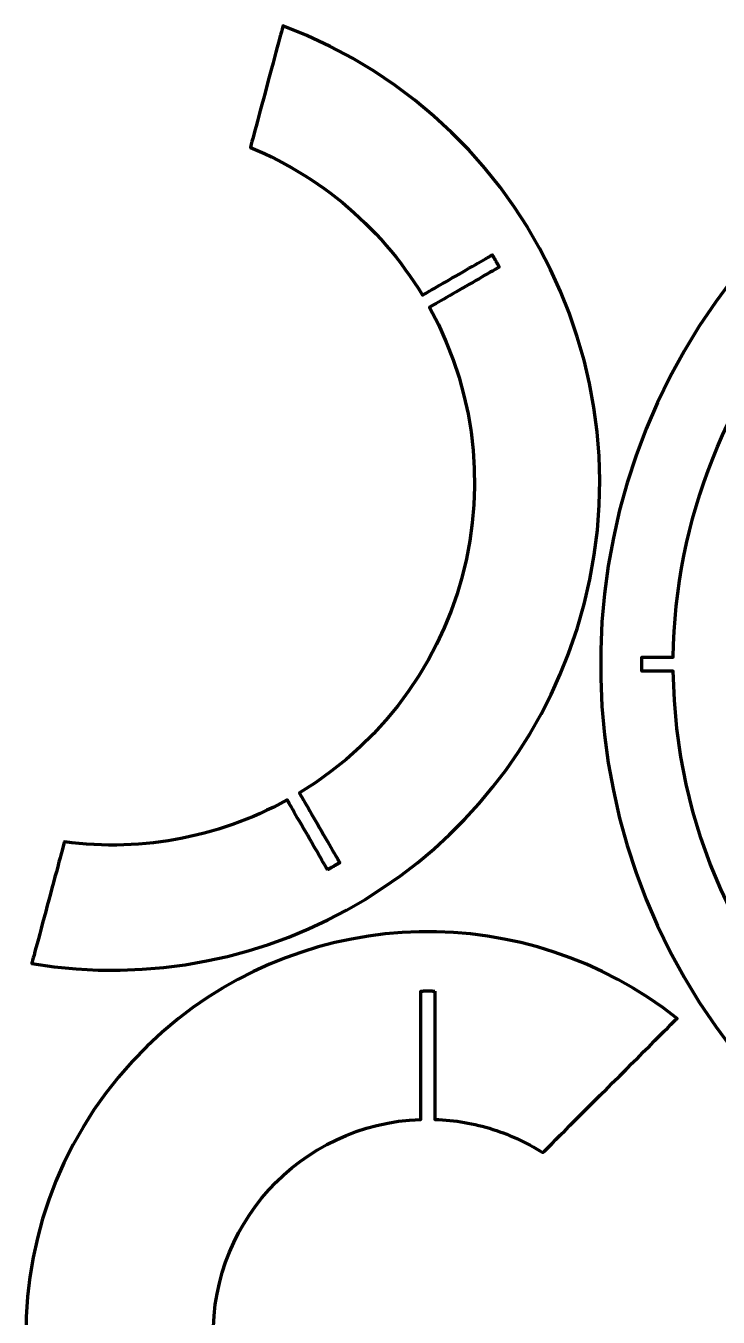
# Model space of a CAD drawing. Header units: millimetres. Extents: x 104 to 776, y 17 to 563.
# Drawn here: x 103.9 to 251.8, y 287.6 to 563.2 of the extents above; entities that cross this region are included whole.
import ezdxf

# ---------------------------------------------------------------- set-up
doc = ezdxf.new("R2010")
doc.units = ezdxf.units.MM
doc.header["$MEASUREMENT"] = 0

# ---------------------------------------------------------------- blocks, each defined once
blk = doc.blocks.new('block 2')
at = {"color": 7, "lineweight": 70}
blk.add_lwpolyline([(168.33, 383.06), (168.3, 383.11), (168.22, 383.25), (168.09, 383.48), (167.91, 383.79), (167.69, 384.17), (167.44, 384.61), (167.14, 385.12), (166.82, 385.68), (166.47, 386.28), (166.1, 386.93), (165.71, 387.6), (165.3, 388.31), (164.88, 389.03), (164.46, 389.77), (164.03, 390.51), (163.6, 391.26), (163.17, 391.99), (162.76, 392.72), (162.35, 393.42), (161.96, 394.1), (161.59, 394.75), (161.24, 395.35), (160.91, 395.91), (160.62, 396.42), (160.36, 396.86), (160.14, 397.24), (159.97, 397.55), (159.84, 397.78), (159.75, 397.92), (159.73, 397.97), (158.27, 397.18), (156.85, 396.45), (155.41, 395.76), (153.97, 395.09), (152.51, 394.46), (151.04, 393.85), (149.56, 393.28), (148.07, 392.74), (146.57, 392.23), (145.06, 391.75), (143.55, 391.3), (142.02, 390.88), (140.49, 390.49), (138.95, 390.14), (137.4, 389.81), (135.85, 389.52), (134.29, 389.26), (132.72, 389.03), (131.15, 388.84), (129.58, 388.67), (128, 388.54), (126.42, 388.44), (124.84, 388.38), (123.26, 388.34), (121.67, 388.34), (120.08, 388.37), (118.49, 388.43), (116.9, 388.53), (115.31, 388.65), (113.72, 388.82), (112.14, 389.01), (112.12, 388.93), (112.05, 388.7), (111.95, 388.33), (111.82, 387.83), (111.65, 387.2), (111.46, 386.47), (111.23, 385.64), (110.99, 384.72), (110.72, 383.72), (110.43, 382.65), (110.13, 381.52), (109.82, 380.35), (109.49, 379.14), (109.16, 377.91), (108.83, 376.66), (108.49, 375.4), (108.16, 374.15), (107.82, 372.92), (107.5, 371.71), (107.19, 370.54), (106.89, 369.41), (106.6, 368.34), (106.33, 367.34), (106.08, 366.42), (105.86, 365.59), (105.67, 364.86), (105.5, 364.24), (105.36, 363.73), (105.26, 363.36), (105.2, 363.13), (105.18, 363.05), (109.93, 362.37), (114.67, 361.9), (119.39, 361.66), (124.08, 361.63), (128.75, 361.81), (133.38, 362.2), (137.96, 362.79), (142.5, 363.59), (146.98, 364.57), (151.4, 365.76), (155.76, 367.13), (160.05, 368.69), (164.25, 370.44), (168.37, 372.36), (172.41, 374.46), (176.34, 376.73), (180.18, 379.17), (183.9, 381.78), (187.52, 384.55), (191.01, 387.48), (194.38, 390.57), (197.61, 393.81), (200.71, 397.19), (203.67, 400.73), (206.47, 404.4), (209.12, 408.22), (211.61, 412.17), (213.93, 416.25), (216.08, 420.46), (218.05, 424.79), (219.83, 429.25), (221.64, 434.47), (223.15, 439.73), (224.37, 445.01), (225.31, 450.3), (225.97, 455.59), (226.35, 460.87), (226.46, 466.13), (226.31, 471.37), (225.89, 476.57), (225.22, 481.73), (224.29, 486.83), (223.11, 491.87), (221.68, 496.83), (220.02, 501.72), (218.11, 506.51), (215.97, 511.2), (213.61, 515.79), (211.02, 520.25), (208.21, 524.58), (205.18, 528.78), (201.94, 532.83), (198.49, 536.72), (194.84, 540.45), (190.99, 544.01), (186.95, 547.38), (182.71, 550.55), (178.29, 553.53), (173.68, 556.29), (168.9, 558.83), (163.94, 561.15), (158.82, 563.22), (158.79, 563.13), (158.73, 562.89), (158.62, 562.49), (158.48, 561.96), (158.3, 561.29), (158.09, 560.52), (157.86, 559.64), (157.6, 558.66), (157.31, 557.61), (157.01, 556.49), (156.7, 555.31), (156.37, 554.08), (156.03, 552.82), (155.68, 551.54), (154.99, 548.94), (154.65, 547.66), (154.31, 546.4), (153.98, 545.17), (153.66, 543.99), (153.36, 542.87), (153.08, 541.81), (152.82, 540.84), (152.58, 539.96), (152.38, 539.18), (152.2, 538.52), (152.05, 537.99), (151.95, 537.59), (151.88, 537.34), (151.86, 537.26), (153.38, 536.61), (154.89, 535.93), (156.38, 535.22), (157.85, 534.48), (159.3, 533.71), (160.74, 532.91), (162.15, 532.08), (163.55, 531.23), (164.93, 530.34), (166.29, 529.42), (167.62, 528.48), (168.94, 527.51), (170.23, 526.51), (171.51, 525.48), (172.76, 524.43), (173.99, 523.35), (175.19, 522.25), (176.38, 521.12), (177.54, 519.96), (178.67, 518.79), (179.78, 517.58), (180.87, 516.35), (181.93, 515.1), (182.96, 513.83), (183.97, 512.53), (184.95, 511.21), (185.9, 509.87), (186.83, 508.5), (187.73, 507.12), (188.6, 505.71), (188.64, 505.74), (188.78, 505.81), (189, 505.94), (189.29, 506.11), (189.65, 506.31), (190.07, 506.56), (190.55, 506.83), (191.08, 507.14), (191.65, 507.47), (192.26, 507.83), (192.91, 508.2), (193.58, 508.59), (194.28, 508.99), (194.98, 509.4), (195.7, 509.81), (196.42, 510.23), (197.14, 510.64), (197.85, 511.05), (198.54, 511.45), (199.21, 511.84), (199.86, 512.21), (200.47, 512.56), (201.04, 512.89), (201.57, 513.2), (202.04, 513.47), (202.46, 513.71), (202.82, 513.92), (203.11, 514.09), (203.32, 514.21), (203.45, 514.29), (203.5, 514.31), (203.55, 514.23), (203.6, 514.15), (203.65, 514.06), (203.7, 513.98), (203.75, 513.9), (203.8, 513.81), (203.85, 513.73), (203.9, 513.65), (203.94, 513.56), (203.99, 513.48), (204.04, 513.4), (204.09, 513.31), (204.14, 513.23), (204.19, 513.15), (204.24, 513.06), (204.28, 512.98), (204.33, 512.89), (204.38, 512.81), (204.43, 512.73), (204.48, 512.64), (204.52, 512.56), (204.57, 512.47), (204.62, 512.39), (204.67, 512.31), (204.72, 512.22), (204.76, 512.14), (204.81, 512.05), (204.86, 511.97), (204.91, 511.88), (204.95, 511.8), (205, 511.71), (204.95, 511.69), (204.82, 511.61), (204.61, 511.49), (204.32, 511.32), (203.96, 511.12), (203.54, 510.87), (203.06, 510.6), (202.53, 510.29), (201.96, 509.96), (201.35, 509.61), (200.7, 509.23), (200.03, 508.84), (199.34, 508.44), (198.63, 508.04), (197.91, 507.62), (197.19, 507.2), (196.47, 506.79), (195.76, 506.38), (195.07, 505.98), (194.39, 505.59), (193.75, 505.22), (193.14, 504.86), (192.56, 504.53), (192.03, 504.23), (191.56, 503.95), (191.13, 503.71), (190.78, 503.5), (190.49, 503.34), (190.27, 503.21), (190.14, 503.14), (190.1, 503.11), (192, 499.44), (193.68, 495.72), (195.16, 491.94), (196.43, 488.13), (197.48, 484.29), (198.34, 480.42), (198.99, 476.53), (199.43, 472.63), (199.68, 468.73), (199.73, 464.84), (199.59, 460.95), (199.25, 457.09), (198.72, 453.25), (198, 449.45), (197.09, 445.69), (196, 441.98), (194.72, 438.33), (193.26, 434.74), (191.62, 431.23), (189.81, 427.79), (187.82, 424.45), (185.65, 421.19), (183.32, 418.04), (180.81, 415), (178.14, 412.07), (175.3, 409.27), (172.29, 406.6), (169.13, 404.08), (165.81, 401.69), (162.32, 399.47), (162.35, 399.42), (162.43, 399.28), (162.57, 399.05), (162.74, 398.74), (162.96, 398.36), (163.22, 397.92), (163.51, 397.41), (163.83, 396.85), (164.18, 396.25), (164.56, 395.6), (164.95, 394.92), (165.35, 394.22), (165.77, 393.49), (166.2, 392.76), (166.63, 392.01), (167.06, 391.27), (167.48, 390.53), (167.9, 389.81), (168.31, 389.1), (168.7, 388.43), (169.07, 387.78), (169.42, 387.18), (169.74, 386.62), (170.03, 386.11), (170.29, 385.67), (170.51, 385.29), (170.69, 384.98), (170.82, 384.75), (170.9, 384.61), (170.93, 384.56), (170.8, 384.48), (170.76, 384.46), (170.71, 384.43), (170.63, 384.38), (170.54, 384.33), (170.46, 384.28), (170.41, 384.25), (170.33, 384.2), (170.28, 384.18), (170.2, 384.13), (170.15, 384.1), (170.11, 384.08), (170.07, 384.05), (170.03, 384.03), (169.98, 384), (169.94, 383.98), (169.9, 383.95), (169.85, 383.93), (169.81, 383.9), (169.77, 383.88), (169.72, 383.85), (169.59, 383.78), (169.51, 383.73), (169.42, 383.68), (169.38, 383.65), (169.29, 383.6), (169.25, 383.58), (169.2, 383.55), (169.07, 383.48), (169.03, 383.45), (168.99, 383.43), (168.9, 383.38), (168.85, 383.35), (168.77, 383.31), (168.68, 383.26), (168.59, 383.21), (168.51, 383.16), (168.46, 383.13), (168.42, 383.11), (168.38, 383.09), (168.33, 383.06)], dxfattribs=at)
blk = doc.blocks.new('block 3')
at = {"color": 7, "lineweight": 70}
blk.add_lwpolyline([(191.27, 357.18), (191.27, 329.77), (192.08, 329.74), (192.87, 329.69), (193.66, 329.63), (194.44, 329.56), (195.22, 329.47), (196.01, 329.37), (196.78, 329.25), (197.56, 329.13), (198.33, 328.99), (199.1, 328.84), (199.87, 328.67), (200.63, 328.49), (201.39, 328.3), (202.15, 328.09), (202.9, 327.87), (203.65, 327.64), (204.4, 327.4), (205.14, 327.14), (205.87, 326.87), (206.61, 326.59), (207.33, 326.29), (208.06, 325.99), (208.77, 325.67), (209.49, 325.34), (210.19, 324.99), (210.89, 324.63), (211.59, 324.26), (212.28, 323.88), (212.96, 323.49), (213.64, 323.08), (214.31, 322.67), (214.4, 322.75), (214.66, 323.01), (216.31, 324.66), (217.12, 325.47), (218.04, 326.39), (219.06, 327.41), (220.16, 328.51), (222.58, 330.93), (223.88, 332.23), (225.21, 333.56), (226.58, 334.93), (227.96, 336.31), (229.34, 337.7), (230.73, 339.08), (232.09, 340.44), (233.42, 341.78), (234.72, 343.07), (235.96, 344.31), (237.14, 345.49), (238.25, 346.6), (239.26, 347.61), (240.18, 348.53), (240.99, 349.34), (241.68, 350.03), (242.24, 350.59), (242.65, 351), (242.9, 351.25), (242.99, 351.34), (239.93, 353.65), (236.8, 355.8), (233.59, 357.81), (230.32, 359.65), (227, 361.34), (223.61, 362.89), (220.18, 364.27), (216.71, 365.5), (213.19, 366.58), (209.65, 367.5), (206.07, 368.27), (202.47, 368.89), (198.85, 369.35), (195.22, 369.66), (191.59, 369.81), (187.94, 369.81), (184.31, 369.66), (180.68, 369.35), (177.06, 368.89), (173.46, 368.27), (169.88, 367.5), (166.34, 366.58), (162.82, 365.5), (159.35, 364.27), (155.92, 362.88), (152.53, 361.34), (149.21, 359.65), (145.94, 357.81), (142.73, 355.8), (139.6, 353.65), (136.54, 351.34), (133.04, 348.42), (129.73, 345.36), (126.61, 342.15), (123.69, 338.82), (120.97, 335.37), (118.44, 331.81), (116.12, 328.14), (113.99, 324.38), (112.06, 320.53), (110.34, 316.61), (108.81, 312.61), (107.5, 308.55), (106.38, 304.44), (105.47, 300.28), (104.77, 296.08), (104.27, 291.86), (103.99, 287.62), (103.91, 283.36), (104.04, 279.1), (104.39, 274.85), (104.94, 270.61), (105.71, 266.39), (106.7, 262.2), (107.9, 258.05), (109.31, 253.94), (110.94, 249.89), (112.79, 245.9), (114.86, 241.99), (117.15, 238.15), (119.67, 234.4), (122.4, 230.75), (122.49, 230.84), (122.76, 231.12), (123.2, 231.55), (123.79, 232.14), (124.52, 232.88), (125.38, 233.73), (127.43, 235.78), (128.59, 236.94), (129.83, 238.19), (131.14, 239.49), (132.49, 240.84), (133.89, 242.24), (135.31, 243.66), (136.74, 245.09), (138.17, 246.52), (139.59, 247.94), (142.34, 250.69), (143.64, 251.99), (144.88, 253.23), (146.04, 254.4), (147.12, 255.47), (148.09, 256.44), (148.95, 257.3), (149.68, 258.03), (150.27, 258.62), (150.71, 259.06), (150.98, 259.33), (151.07, 259.43), (150.64, 260.12), (150.22, 260.82), (149.82, 261.53), (149.42, 262.24), (149.04, 262.97), (148.68, 263.69), (148.32, 264.42), (147.98, 265.16), (147.66, 265.91), (147.34, 266.66), (147.04, 267.41), (146.76, 268.17), (146.48, 268.93), (146.22, 269.7), (145.98, 270.48), (145.75, 271.25), (145.53, 272.03), (145.32, 272.82), (145.13, 273.61), (144.96, 274.4), (144.79, 275.19), (144.64, 275.99), (144.51, 276.8), (144.39, 277.6), (144.28, 278.41), (144.19, 279.22), (144.11, 280.03), (144.05, 280.84), (144, 281.66), (143.97, 282.48), (116.57, 282.48), (116.56, 282.52), (116.56, 282.57), (116.56, 282.62), (116.56, 282.67), (116.56, 282.77), (116.56, 282.81), (116.56, 282.86), (116.56, 282.96), (116.56, 283.01), (116.55, 283.1), (116.55, 283.2), (116.55, 283.25), (116.55, 283.3), (116.55, 283.35), (116.55, 283.44), (116.55, 283.54), (116.55, 283.59), (116.55, 283.69), (116.55, 283.78), (116.55, 283.83), (116.55, 283.98), (116.55, 284.12), (116.55, 284.17), (116.55, 284.22), (116.55, 284.27), (116.55, 284.36), (116.55, 284.41), (116.55, 284.51), (116.55, 284.6), (116.55, 284.65), (116.55, 284.7), (116.55, 284.75), (116.55, 284.85), (116.56, 284.94), (116.56, 284.99), (116.56, 285.04), (116.56, 285.09), (116.56, 285.14), (116.56, 285.28), (116.56, 285.33), (116.56, 285.38), (116.57, 285.48), (143.97, 285.48), (144.11, 287.87), (144.37, 290.23), (144.75, 292.56), (145.24, 294.84), (145.85, 297.08), (146.56, 299.27), (147.38, 301.41), (148.3, 303.5), (149.32, 305.54), (150.44, 307.51), (151.65, 309.42), (152.95, 311.26), (154.34, 313.04), (155.81, 314.74), (157.36, 316.38), (159, 317.93), (160.7, 319.4), (162.48, 320.79), (164.32, 322.09), (166.23, 323.3), (168.21, 324.42), (170.24, 325.44), (172.33, 326.36), (174.47, 327.18), (176.66, 327.89), (178.9, 328.5), (181.18, 328.99), (183.51, 329.37), (185.87, 329.63), (188.27, 329.77), (188.27, 357.18), (188.37, 357.18), (188.47, 357.18), (188.57, 357.18), (188.67, 357.18), (188.77, 357.18), (188.87, 357.19), (188.97, 357.19), (189.07, 357.19), (189.17, 357.19), (189.27, 357.19), (189.37, 357.19), (189.47, 357.19), (189.57, 357.19), (189.67, 357.19), (189.77, 357.19), (189.87, 357.19), (189.97, 357.19), (190.07, 357.19), (190.17, 357.19), (190.27, 357.19), (190.37, 357.19), (190.47, 357.19), (190.57, 357.19), (190.67, 357.19), (190.77, 357.18), (190.87, 357.18), (190.97, 357.18), (191.07, 357.18), (191.17, 357.18), (191.27, 357.18)], dxfattribs=at)
blk = doc.blocks.new('block 7')
at = {"color": 7, "lineweight": 70}
blk.add_lwpolyline([(359.09, 301.82), (359.09, 308.52), (352.71, 308.77), (346.63, 309.33), (340.64, 310.19), (334.75, 311.34), (328.97, 312.78), (323.31, 314.5), (317.77, 316.49), (312.36, 318.75), (307.09, 321.26), (301.97, 324.02), (297, 327.02), (292.2, 330.25), (287.56, 333.7), (283.11, 337.37), (278.84, 341.25), (274.76, 345.34), (270.89, 349.61), (267.23, 354.07), (263.78, 358.71), (260.56, 363.52), (257.57, 368.49), (254.82, 373.62), (252.32, 378.89), (250.07, 384.31), (248.09, 389.85), (246.38, 395.52), (244.95, 401.3), (243.8, 407.19), (242.95, 413.19), (242.41, 419.27), (242.17, 425.44), (235.47, 425.44), (235.47, 425.49), (235.47, 425.59), (235.46, 425.68), (235.46, 425.73), (235.46, 425.78), (235.46, 425.83), (235.46, 425.88), (235.46, 425.92), (235.46, 426.02), (235.46, 426.07), (235.46, 426.12), (235.46, 426.17), (235.46, 426.31), (235.46, 426.46), (235.46, 426.5), (235.46, 426.55), (235.46, 426.6), (235.46, 426.65), (235.46, 426.7), (235.46, 426.89), (235.46, 426.99), (235.46, 427.18), (235.46, 427.23), (235.46, 427.28), (235.46, 427.33), (235.46, 427.38), (235.46, 427.42), (235.46, 427.57), (235.46, 427.71), (235.46, 427.76), (235.46, 427.81), (235.46, 427.86), (235.46, 427.96), (235.46, 428), (235.46, 428.05), (235.46, 428.1), (235.46, 428.15), (235.47, 428.29), (235.47, 428.39), (235.47, 428.44), (242.17, 428.44), (242.24, 431.18), (242.37, 433.91), (242.56, 436.64), (242.81, 439.35), (243.13, 442.06), (243.51, 444.75), (243.95, 447.43), (244.45, 450.1), (245.01, 452.75), (245.63, 455.38), (246.31, 458), (247.05, 460.61), (247.85, 463.19), (248.7, 465.76), (249.62, 468.3), (250.59, 470.82), (251.62, 473.32), (252.71, 475.8), (253.85, 478.25), (255.05, 480.68), (256.31, 483.08), (257.62, 485.45), (258.99, 487.79), (260.41, 490.1), (261.89, 492.39), (263.42, 494.64), (265, 496.86), (266.64, 499.04), (268.33, 501.19), (270.08, 503.31), (270.04, 503.35), (269.94, 503.45), (269.78, 503.61), (269.57, 503.82), (268.99, 504.4), (268.63, 504.75), (268.24, 505.14), (267.82, 505.57), (267.37, 506.02), (266.39, 506.99), (265.88, 507.51), (265.36, 508.03), (264.83, 508.56), (264.29, 509.09), (261.76, 511.63), (261.3, 512.08), (260.88, 512.51), (260.49, 512.9), (260.14, 513.25), (259.83, 513.56), (259.35, 514.04), (259.19, 514.19), (259.09, 514.29), (259.06, 514.33), (255.02, 509.39), (251.24, 504.32), (247.73, 499.11), (244.49, 493.79), (241.52, 488.35), (238.82, 482.81), (236.39, 477.17), (234.23, 471.46), (232.34, 465.67), (230.72, 459.82), (229.37, 453.91), (228.29, 447.97), (227.48, 441.98), (226.94, 435.98), (226.67, 429.96), (226.67, 423.93), (226.94, 417.91), (227.48, 411.9), (228.29, 405.92), (229.37, 399.97), (230.72, 394.07), (232.34, 388.22), (234.23, 382.43), (236.39, 376.71), (238.81, 371.08), (241.51, 365.54), (244.48, 360.1), (247.72, 354.77), (251.23, 349.57), (255.01, 344.49), (259.06, 339.56), (263.84, 334.28), (268.84, 329.33), (274.03, 324.68), (279.42, 320.34), (284.98, 316.33), (290.7, 312.62), (296.56, 309.24), (302.57, 306.17), (308.69, 303.41), (314.93, 300.98), (321.26, 298.87), (327.67, 297.08), (334.16, 295.61), (340.7, 294.47), (347.28, 293.65), (353.9, 293.15), (360.53, 292.98), (367.17, 293.14), (373.8, 293.63), (380.41, 294.44), (386.99, 295.59), (393.51, 297.06), (399.98, 298.87), (406.38, 301.01), (412.68, 303.49), (418.89, 306.3), (424.98, 309.45), (430.95, 312.93), (436.78, 316.75), (442.46, 320.91), (447.97, 325.41), (447.94, 325.45), (447.66, 325.72), (447.44, 325.95), (447.16, 326.23), (446.83, 326.56), (446.04, 327.34), (445.59, 327.79), (445.12, 328.27), (444.62, 328.77), (444.1, 329.29), (443.56, 329.83), (443.02, 330.37), (442.47, 330.92), (441.92, 331.47), (440.84, 332.55), (440.32, 333.07), (439.81, 333.57), (439.34, 334.05), (438.89, 334.49), (438.48, 334.91), (438.1, 335.28), (437.78, 335.61), (437.27, 336.12), (437.1, 336.29), (436.96, 336.43), (434.84, 334.68), (432.69, 332.99), (430.51, 331.36), (428.29, 329.77), (426.04, 328.24), (423.75, 326.76), (421.44, 325.34), (419.1, 323.98), (416.72, 322.66), (414.32, 321.41), (411.9, 320.21), (409.45, 319.06), (406.97, 317.97), (404.47, 316.94), (401.95, 315.97), (399.4, 315.05), (396.84, 314.2), (394.26, 313.4), (391.65, 312.66), (389.03, 311.98), (386.4, 311.36), (383.74, 310.8), (381.08, 310.3), (378.4, 309.86), (375.7, 309.48), (373, 309.17), (370.28, 308.91), (367.56, 308.72), (364.83, 308.59), (362.09, 308.52), (362.09, 301.82), (361.99, 301.82), (361.89, 301.82), (361.79, 301.82), (361.69, 301.81), (361.59, 301.81), (361.49, 301.81), (361.39, 301.81), (361.29, 301.81), (361.19, 301.81), (361.09, 301.81), (360.99, 301.81), (360.89, 301.81), (360.79, 301.81), (360.69, 301.81), (360.59, 301.81), (360.49, 301.81), (360.39, 301.81), (360.29, 301.81), (360.19, 301.81), (360.09, 301.81), (359.99, 301.81), (359.89, 301.81), (359.79, 301.81), (359.69, 301.81), (359.59, 301.81), (359.49, 301.81), (359.39, 301.82), (359.29, 301.82), (359.19, 301.82), (359.09, 301.82)], dxfattribs=at)

msp = doc.modelspace()

# ---------------------------------------------------------------- block references
for name in ['block 2', 'block 7', 'block 3']:
    msp.add_blockref(name, (0, 0))

doc.saveas('drawing.dxf')
